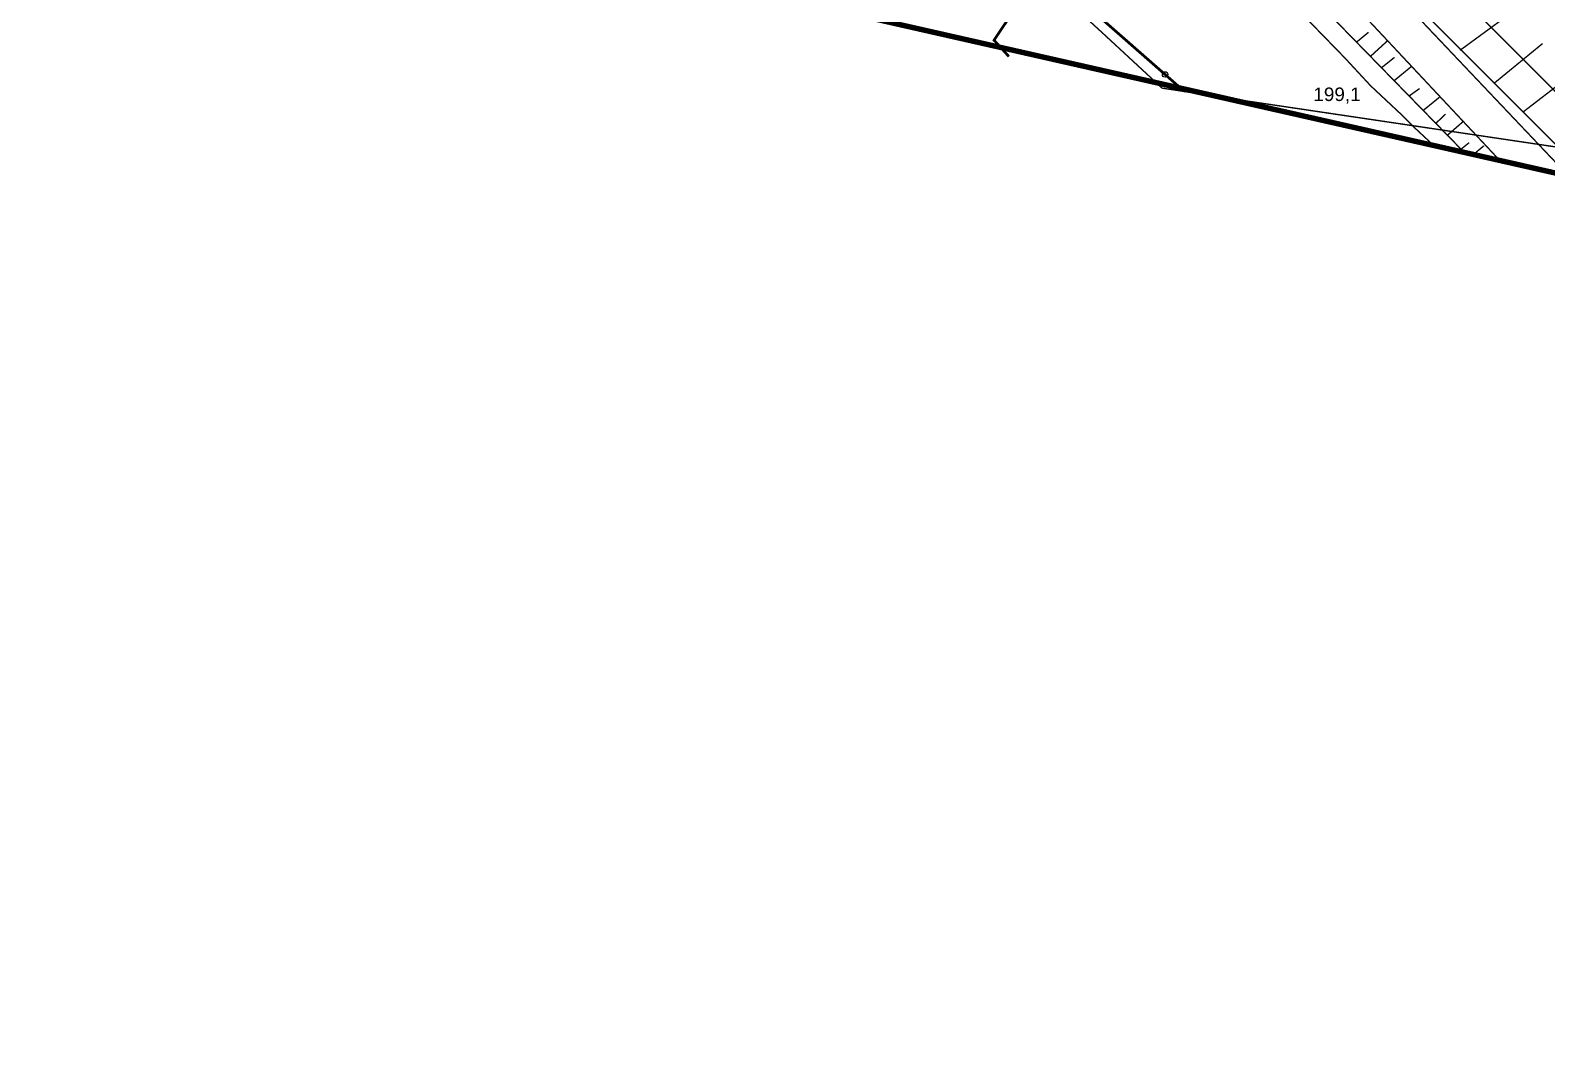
# Model space of a CAD drawing. Extents: x 7572697 to 7573818, y 5546684 to 5547005.
# Drawn here: x 7572746.3 to 7572844.5, y 5546814.8 to 5546881 of the extents above; entities that cross this region are included whole.
import ezdxf
from ezdxf.enums import TextEntityAlignment as Align

# ---------------------------------------------------------------- set-up
doc = ezdxf.new("R2010")
doc.units = 0
doc.header["$MEASUREMENT"] = 0
doc.linetypes.add('1', pattern=[2, 1, -1])
doc.linetypes.add('901', pattern=[0])
doc.styles.add('STYL_ARIAL', font='Arial', dxfattribs={"oblique": 0.1})

msp = doc.modelspace()

# ---------------------------------------------------------------- linework, layer by layer
at = {"color": 0, "linetype": '901', "const_width": 0.175}
for points in [[(7572746.3959, 5546942.4114), (7572782.642, 5546910.707), (7572820.7738, 5546877.2978)], [(7572811.8454, 5546885.1205), (7572808.6883, 5546880.4069), (7572809.6475, 5546879.3485)]]:
    msp.add_lwpolyline(points, dxfattribs=at)
at = {"color": 0}
for points, const_width in [([(7572758.3769, 5546933.1347), (7572767.1875, 5546925.0649), (7572775.7203, 5546917.3259), (7572782.8641, 5546911.042), (7572791.3969, 5546903.1442), (7572815.6592, 5546880.9192)], 0.09), ([(7572800.2141, 5546920.1471), (7572823.299, 5546895.4086), (7572845.9076, 5546871.5828)], 0.09), ([(7572838.8432, 5546879.7452), (7572844.1349, 5546883.6147)], 0.09), ([(7572819.5651, 5546877.3053), (7572815.6592, 5546880.9192)], 0.09), ([(7572832.1625, 5546880.2876), (7572832.9232, 5546880.916)], 0.09), ([(7572833.0555, 5546879.3616), (7572834.18, 5546880.3869)], 0.09), ([(7572841.0856, 5546877.6418), (7572844.1945, 5546880.1884)], 0.09), ([(7572833.7831, 5546878.634), (7572834.6099, 5546879.2955)], 0.09), ([(7572842.9707, 5546875.7897), (7572847.1048, 5546878.9647)], 0.09), ([(7572834.6099, 5546877.8071), (7572835.7013, 5546878.7001)], 0.09), ([(7572819.5651, 5546877.3053), (7572824.8204, 5546876.504)], 0.09), ([(7572820.7738, 5546877.2978), (7572821.055, 5546877.0781)], 0.175), ([(7572835.5359, 5546876.7819), (7572836.2304, 5546877.278)], 0.09), ([(7572931.8178, 5546861.2905), (7572857.761, 5546871.6093), (7572824.8204, 5546876.504)], 0.09), ([(7572836.462, 5546875.8558), (7572837.5203, 5546876.7157)], 0.09), ([(7572832.314, 5546875.6774), (7572832.313, 5546875.6788), (7572832.312, 5546875.6803), (7572832.3111, 5546875.6818), (7572832.3103, 5546875.6833), (7572832.3095, 5546875.6849), (7572832.3088, 5546875.6865), (7572832.3081, 5546875.6881), (7572832.3074, 5546875.6897), (7572832.3069, 5546875.6913), (7572832.3063, 5546875.693), (7572832.3059, 5546875.6947), (7572832.3055, 5546875.6964), (7572832.3051, 5546875.6981), (7572832.3049, 5546875.6998), (7572832.3046, 5546875.7016), (7572832.3045, 5546875.7033), (7572832.3044, 5546875.705), (7572832.3043, 5546875.7068), (7572832.3044, 5546875.7085), (7572832.3045, 5546875.7103), (7572832.3046, 5546875.712), (7572832.3048, 5546875.7137), (7572832.3051, 5546875.7155), (7572832.3054, 5546875.7172), (7572832.3058, 5546875.7189), (7572832.3062, 5546875.7206), (7572832.3067, 5546875.7222), (7572832.3073, 5546875.7239), (7572832.3079, 5546875.7255), (7572832.3086, 5546875.7271), (7572832.3093, 5546875.7287), (7572832.3101, 5546875.7303), (7572832.311, 5546875.7318), (7572832.3118, 5546875.7333), (7572832.3128, 5546875.7348), (7572832.3138, 5546875.7362), (7572832.3148, 5546875.7376), (7572832.3159, 5546875.739), (7572832.3171, 5546875.7403), (7572832.3182, 5546875.7416), (7572832.3195, 5546875.7428), (7572832.3207, 5546875.744), (7572832.3221, 5546875.7451), (7572832.3234, 5546875.7463), (7572832.3248, 5546875.7473), (7572832.3262, 5546875.7483), (7572832.3277, 5546875.7493), (7572832.3292, 5546875.7502), (7572832.3307, 5546875.751), (7572832.3323, 5546875.7518), (7572832.3338, 5546875.7526), (7572832.3354, 5546875.7533), (7572832.3371, 5546875.7539), (7572832.3387, 5546875.7545), (7572832.3404, 5546875.755), (7572832.3421, 5546875.7554), (7572832.3438, 5546875.7558), (7572832.3455, 5546875.7562), (7572832.3472, 5546875.7565), (7572832.3489, 5546875.7567), (7572832.3507, 5546875.7568), (7572832.3524, 5546875.7569), (7572832.3542, 5546875.757), (7572832.3559, 5546875.7569), (7572832.3576, 5546875.7569), (7572832.3594, 5546875.7567), (7572832.3611, 5546875.7565), (7572832.3628, 5546875.7562), (7572832.3646, 5546875.7559), (7572832.3663, 5546875.7555), (7572832.3679, 5546875.7551), (7572832.3696, 5546875.7546), (7572832.3713, 5546875.754), (7572832.3729, 5546875.7534), (7572832.3745, 5546875.7527), (7572832.3761, 5546875.752), (7572832.3777, 5546875.7512), (7572832.3792, 5546875.7504), (7572832.3807, 5546875.7495), (7572832.3821, 5546875.7485), (7572832.3836, 5546875.7475), (7572832.385, 5546875.7465), (7572832.3863, 5546875.7454), (7572832.3877, 5546875.7443), (7572832.3889, 5546875.7431), (7572832.3902, 5546875.7418), (7572832.3914, 5546875.7406), (7572832.3925, 5546875.7393), (7572832.3936, 5546875.7379), (7572832.3947, 5546875.7365), (7572832.3957, 5546875.7351), (7572832.3966, 5546875.7336), (7572832.3976, 5546875.7321), (7572832.3984, 5546875.7306), (7572832.3992, 5546875.7291), (7572832.3999, 5546875.7275), (7572832.4006, 5546875.7259), (7572832.4013, 5546875.7243), (7572832.4018, 5546875.7226), (7572832.4024, 5546875.7209), (7572832.4028, 5546875.7193), (7572832.4032, 5546875.7176), (7572832.4036, 5546875.7158), (7572832.4038, 5546875.7141), (7572832.4041, 5546875.7124), (7572832.4042, 5546875.7106), (7572832.4043, 5546875.7089), (7572832.4043, 5546875.7072), (7572832.4043, 5546875.7054), (7572832.4042, 5546875.7037), (7572832.4041, 5546875.7019), (7572832.4039, 5546875.7002), (7572832.4036, 5546875.6985), (7572832.4033, 5546875.6968), (7572832.4029, 5546875.6951), (7572832.4025, 5546875.6934), (7572832.402, 5546875.6917), (7572832.4014, 5546875.69), (7572832.4008, 5546875.6884), (7572832.4001, 5546875.6868), (7572832.3994, 5546875.6852), (7572832.3986, 5546875.6837), (7572832.3977, 5546875.6821), (7572832.3969, 5546875.6806), (7572832.3959, 5546875.6792), (7572832.3949, 5546875.6777), (7572832.3939, 5546875.6763), (7572832.3928, 5546875.675), (7572832.3916, 5546875.6737), (7572832.3905, 5546875.6724), (7572832.3892, 5546875.6711), (7572832.3879, 5546875.6699), (7572832.3866, 5546875.6688), (7572832.3853, 5546875.6677), (7572832.3839, 5546875.6666), (7572832.3825, 5546875.6656), (7572832.381, 5546875.6647), (7572832.3795, 5546875.6638), (7572832.378, 5546875.6629), (7572832.3764, 5546875.6621), (7572832.3749, 5546875.6614), (7572832.3733, 5546875.6607), (7572832.3716, 5546875.6601), (7572832.37, 5546875.6595), (7572832.3683, 5546875.659), (7572832.3666, 5546875.6585), (7572832.3649, 5546875.6581), (7572832.3632, 5546875.6578), (7572832.3615, 5546875.6575), (7572832.3598, 5546875.6573), (7572832.358, 5546875.6571), (7572832.3563, 5546875.657), (7572832.3545, 5546875.657), (7572832.3528, 5546875.657), (7572832.3511, 5546875.6571), (7572832.3493, 5546875.6572), (7572832.3476, 5546875.6574), (7572832.3459, 5546875.6577), (7572832.3441, 5546875.658), (7572832.3424, 5546875.6584), (7572832.3408, 5546875.6589), (7572832.3391, 5546875.6594), (7572832.3374, 5546875.6599), (7572832.3358, 5546875.6605), (7572832.3342, 5546875.6612), (7572832.3326, 5546875.6619), (7572832.331, 5546875.6627), (7572832.3295, 5546875.6636), (7572832.328, 5546875.6645), (7572832.3266, 5546875.6654), (7572832.3251, 5546875.6664), (7572832.3237, 5546875.6674), (7572832.3224, 5546875.6685), (7572832.321, 5546875.6697), (7572832.3198, 5546875.6709), (7572832.3185, 5546875.6721), (7572832.3173, 5546875.6734), (7572832.3162, 5546875.6747), (7572832.314, 5546875.6774)], 0.065), ([(7572837.2888, 5546875.029), (7572837.9172, 5546875.6243)], 0.09), ([(7572838.0495, 5546874.2683), (7572839.0748, 5546875.1613)], 0.09), ([(7572838.9425, 5546873.3754), (7572839.4386, 5546873.7723)], 0.09), ([(7572839.637, 5546872.9454), (7572840.3977, 5546873.5738)], 0.09)]:
    msp.add_lwpolyline(points, dxfattribs=dict(at, const_width=const_width))
at = {"color": 0, "linetype": '1', "const_width": 0.09}
for points in [[(7572847.3496, 5546871.3447), (7572836.5678, 5546882.1265), (7572832.1493, 5546886.9286), (7572825.667, 5546896.8902), (7572817.3988, 5546906.8121), (7572807.7415, 5546916.4694), (7572804.6459, 5546919.6179), (7572800.3464, 5546925.5446)], [(7572841.3435, 5546872.7073), (7572829.5034, 5546885.3411), (7572825.5347, 5546891.4266), (7572823.0873, 5546894.9587), (7572815.6128, 5546904.153), (7572805.9555, 5546912.6858), (7572814.6867, 5546902.4994), (7572827.9821, 5546884.5474), (7572839.0945, 5546873.1703)]]:
    msp.add_lwpolyline(points, dxfattribs=at)
at = {"color": 37, "const_width": 0.09}
msp.add_lwpolyline([(7572804.7517, 5546891.0297), (7572806.5376, 5546890.4344), (7572808.2574, 5546889.9714), (7572809.8449, 5546889.7068), (7572811.3663, 5546889.7068), (7572813.3507, 5546889.9052), (7572815.5996, 5546889.5083), (7572817.6501, 5546889.1115), (7572820.759, 5546887.9208), (7572822.7434, 5546886.7964), (7572824.5954, 5546885.4735), (7572827.2413, 5546883.2906), (7572829.0272, 5546881.6899), (7572831.4085, 5546879.2425), (7572833.0621, 5546877.4566), (7572835.1126, 5546875.5384), (7572835.9064, 5546874.7446), (7572836.8986, 5546873.8186), (7572837.1631, 5546873.4878)], dxfattribs=at)
at = {"color": 6, "const_width": 0.35}
msp.add_lwpolyline([(7573096, 5546815), (7572800, 5546882)], dxfattribs=at)
at = {"color": 2, "const_width": 0.09}
msp.add_lwpolyline([(7572840.2191, 5546881.8883), (7572851.8608, 5546870.2466)], dxfattribs=at)
at = {"color": 0}
msp.add_circle((7572819.7564, 5546878.1892), 0.175, dxfattribs=at)

# ---------------------------------------------------------------- texts
at = {"color": 0, "style": 'STYL_ARIAL'}
msp.add_text('199,1', height=0.875, dxfattribs=at).set_placement((7572829.3579, 5546877.3437), align=Align.TOP_LEFT)

doc.saveas('drawing.dxf')
